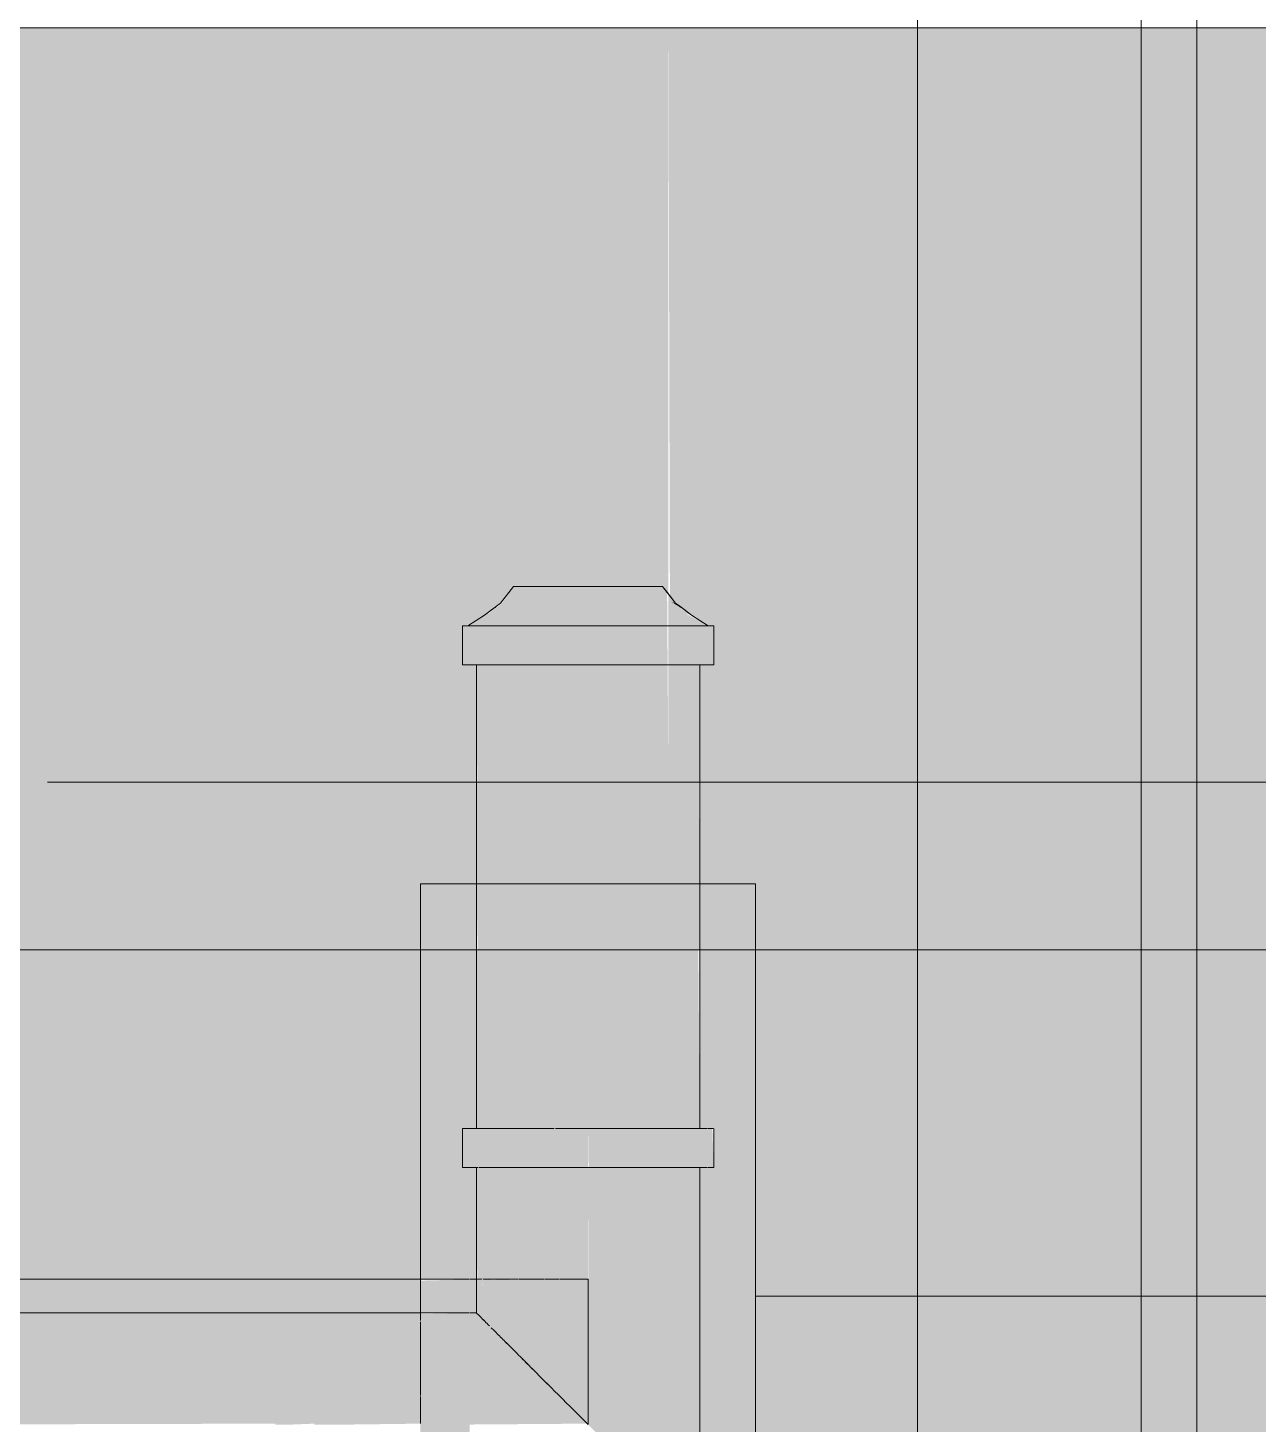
# Model space of a CAD drawing. Header units: millimetres. Extents: x 0 to 102275, y -2706 to 7916.
# Drawn here: x 74091.8 to 74312, y 450.1 to 700 of the extents above; entities that cross this region are included whole.
import ezdxf

# ---------------------------------------------------------------- set-up
doc = ezdxf.new("R2010")
doc.units = ezdxf.units.MM
for name, color, linetype, lineweight in [('A-DOOR', 7, 'Continuous', 9), ('A-DOOR-FRAM-1', 7, 'Continuous', 9), ('A-WALL-PATT', 7, 'Continuous', 9), ('I-WALL', 7, 'Continuous', 9), ('P-SANR-FIXT', 7, 'Continuous', 9), ('P-SANR-FIXT-3', 7, 'Continuous', 18), ('P-SANR-FIXT-IDEN', 7, 'Continuous', 9)]:
    doc.layers.add(name, color=color, linetype=linetype, lineweight=lineweight)
doc.layers.add('I-FURN-10', color=7, linetype='Continuous', lineweight=9, true_color=0xfbfbfb, transparency=0.7)
for name, color, linetype, lineweight, true_color in [('I-FURN-12', 7, 'Continuous', 9, 0x949494), ('I-FURN-14', 7, 'Continuous', 9, 0xa6a6a6), ('I-FURN-15', 7, 'Continuous', 9, 0xb8b8b8), ('I-FURN-5', 7, 'Continuous', 9, 0xacacac), ('I-FURN-8', 7, 'Continuous', 9, 0xc0c0c0), ('I-FURN-9', 7, 'Continuous', 9, 0xcccccc)]:
    doc.layers.add(name, color=color, linetype=linetype, lineweight=lineweight, true_color=true_color)
doc.layers.add('P-SANR-FIXT-2', color=7, linetype='Continuous', lineweight=9, transparency=0.7)

# ---------------------------------------------------------------- blocks, each defined once
blk = doc.blocks.new('110_Дверь_СКБ_1Ст_Внутренняя1 - Д-7_л__950x2100h_Туалет-21784696-Развертка 1_15-1')
at = {"layer": 'A-DOOR-FRAM-1'}
for p, q in [((70750, 700), (70750, 2060)), ((70760, 2060), (70760, 700)), ((70750, 565), (70750, 700)), ((70760, 700), (70760, 565)), ((70750, 535), (70750, 565)), ((70760, 565), (70760, 535)), ((70750, 250), (70750, 535)), ((70760, 535), (70760, 250))]:
    blk.add_line(p, q, dxfattribs=at)
blk = doc.blocks.new('сифон - Для раковины-30615598-Развертка 1_15-1')
at = {"layer": 'P-SANR-FIXT-2'}
h = blk.add_hatch(color=256, dxfattribs=at)
h.paths.add_polyline_path([(70631.51, 503), (70651, 503), (70651, 535), (70631, 535), (70631.14, 503)])
h.paths.add_polyline_path([(70631, 546.78), (70651, 546.78), (70651, 565), (70631, 565), (70631, 556.41)])
h = blk.add_hatch(color=256, dxfattribs=at)
h.paths.add_polyline_path([(70651, 503), (70671, 503), (70670.74, 535), (70651, 535), (70651, 510.87)])
h.paths.add_polyline_path([(70651, 546.78), (70671, 546.78), (70670.83, 565), (70651, 565), (70651, 556.41)])
h = blk.add_hatch(color=256, dxfattribs=at)
h.paths.add_polyline_path([(70621.4, 424.22), (70621.62, 424.89), (70622.02, 424.89), (70622.02, 425.53), (70623.21, 425.5), (70623.24, 427.48), (70625.02, 427.48), (70625.02, 430), (70621, 430), (70621, 424.23)])
h.paths.add_polyline_path([(70621, 470), (70625.02, 470), (70625.02, 471.6), (70623.9, 471.56), (70623.92, 473.12), (70622.02, 473.16), (70622.02, 475.11), (70621.36, 475.34), (70621.36, 475.77), (70621, 475.77), (70621, 471.45)])
h.paths.add_polyline_path([(70625.3, 535), (70631, 535), (70631, 546.78), (70621, 546.78), (70621.06, 535), (70625.02, 535)])
h.paths.add_polyline_path([(70672.31, 535), (70681, 535), (70681, 546.78), (70671, 546.78), (70671, 535), (70672.21, 535)])
for points in [[(70650.54, 535), (70651, 535), (70651, 546.78), (70631, 546.78), (70631.26, 535), (70647.82, 535)], [(70651.09, 535), (70671, 535), (70671, 546.78), (70651, 546.78), (70651, 535)], [(70651, 496), (70651, 503), (70628.5, 503), (70628.58, 496), (70650.56, 496)], [(70672.73, 496), (70673.5, 496), (70673.25, 503), (70651, 503), (70651.09, 496), (70672.31, 496)], [(70632.18, 476), (70651, 476), (70651, 496), (70631, 496), (70631.16, 476), (70631.98, 476)], [(70671, 430), (70671, 496), (70651, 496), (70651.09, 449.91), (70670.32, 430.68)], [(70608.66, 470), (70621, 470), (70621, 476), (70534.31, 476), (70534.31, 470), (70605.39, 470)], [(70631, 470), (70631, 476), (70621.36, 475.77), (70621.36, 475.34), (70622.02, 475.11), (70622.02, 473.16), (70623.92, 473.12), (70623.9, 471.56), (70625.02, 471.6), (70625.02, 470), (70629.88, 470)], [(70651, 450), (70651, 465.34), (70647.85, 465.34), (70647.96, 468.24), (70643.24, 468.03), (70643.24, 468.66), (70640.48, 468.76), (70640.42, 468.76), (70638.81, 468.82), (70638.69, 472.08), (70636, 471.99), (70636, 472.85), (70633.68, 472.9), (70633.68, 474.73), (70632.08, 474.69), (70632, 475.26), (70631.68, 475.26), (70631.68, 475.85), (70631, 475.85), (70631, 470), (70650.84, 450.16)], [(70651, 465.34), (70651, 475.11), (70633.68, 475.25), (70633.68, 476), (70631.68, 475.85), (70631.68, 475.26), (70632.12, 475.11), (70632.08, 474.69), (70633.68, 474.73), (70633.71, 472.9), (70636, 472.85), (70636, 471.99), (70638.69, 472.08), (70638.81, 468.82), (70640.42, 468.76), (70640.48, 468.76), (70643.24, 468.38), (70643.24, 468.03), (70647.96, 468.24), (70647.85, 465.34)], [(70633.78, 475.11), (70636.86, 475.22), (70636.86, 476), (70633.68, 475.87), (70633.68, 475.11)], [(70641, 475.11), (70651, 475.11), (70651, 476), (70636.86, 475.89), (70636.86, 475.11), (70640.65, 475.11)], [(70598.05, 450), (70602, 450.16), (70602, 470), (70595, 470), (70595, 450)], [(70608.66, 450), (70621, 450.16), (70621, 470), (70602, 470), (70602, 450)], [(70629.79, 450), (70650.84, 450.16), (70631, 470), (70621.39, 469.77), (70621.62, 468.64), (70622.02, 468.38), (70622.02, 467.32), (70623.83, 467.13), (70623.79, 464.26), (70625.02, 464.14), (70625.02, 461.6), (70627.04, 461.71), (70627.13, 458.01), (70627.68, 457.98), (70627.52, 451.35), (70629.79, 451.22), (70629.79, 450.16)]]:
    blk.add_hatch(color=256, dxfattribs=at).paths.add_polyline_path(points)
h = blk.add_hatch(color=256, dxfattribs=at)
h.paths.add_polyline_path([(70681, 346), (70680.94, 535), (70671, 535), (70671, 503), (70673.5, 503), (70673.42, 496), (70671, 496), (70671, 430), (70651, 430), (70651, 424), (70621, 424), (70621, 346), (70679.98, 346)])
h.paths.add_polyline_path([(70626.7, 476), (70631, 476), (70631, 496), (70628.5, 496), (70628.75, 503), (70631, 503), (70631, 535), (70621, 535), (70621, 476), (70625.02, 476)])
h = blk.add_hatch(color=256, dxfattribs=at)
h.paths.add_polyline_path([(70566.23, 460), (70595, 460), (70595, 463), (70534.31, 463), (70534.31, 460), (70545.02, 460)])
h.paths.add_polyline_path([(70595, 464.14), (70595, 470), (70534.31, 470), (70534.31, 464.14), (70587.45, 464.14)])
h = blk.add_hatch(color=256, dxfattribs=at)
h.paths.add_polyline_path([(70622.02, 432.68), (70623.32, 432.89), (70623.35, 434.99), (70625.02, 434.99), (70625.02, 438.4), (70627.21, 438.28), (70627.44, 444.82), (70629.79, 444.82), (70629.79, 451.22), (70627.52, 451.35), (70627.68, 457.98), (70627.12, 458.28), (70627.04, 461.71), (70625.02, 461.6), (70625.02, 464.2), (70623.79, 464.26), (70623.83, 467.32), (70622.02, 467.32), (70622.02, 468.67), (70621.62, 468.64), (70621.39, 469.77), (70621, 469.77), (70621, 462.26), (70622.02, 462.38), (70622.02, 432.95)])
h.paths.add_polyline_path([(70621, 430.19), (70621.43, 430.19), (70621.59, 431.27), (70622.02, 431.28), (70622.02, 432.68), (70621, 432.68), (70621, 430.55)])
h = blk.add_hatch(color=256, dxfattribs=at)
h.paths.add_polyline_path([(70534.31, 450), (70595, 450.16), (70595, 460), (70534.31, 460), (70534.31, 450.16)])
h.paths.add_polyline_path([(70545.02, 463), (70595, 463), (70595, 464.14), (70534.31, 464.14), (70534.31, 463)])
h = blk.add_hatch(color=256, dxfattribs=at)
h.paths.add_polyline_path([(70621, 433.64), (70622.02, 433.69), (70622.02, 435.86), (70621, 435.62), (70621, 434.99)])
h.paths.add_polyline_path([(70621, 457.53), (70622.02, 457.65), (70622.02, 462.38), (70621, 462.26), (70621, 458.34)])
h = blk.add_hatch(color=256, dxfattribs=at)
h.paths.add_polyline_path([(70621.44, 432.68), (70622.02, 432.95), (70622.02, 433.69), (70621, 433.64), (70621, 432.68)])
h.paths.add_polyline_path([(70621, 437.19), (70622.02, 437.26), (70622.02, 440), (70621, 440), (70621, 438.61)])
h.paths.add_polyline_path([(70621, 446.83), (70622.02, 446.94), (70622.02, 457.65), (70621, 457.53), (70621, 448.27)])
at = {"layer": 'P-SANR-FIXT'}
for p, q in [((70621, 546.78), (70621, 535)), ((70625.02, 546.78), (70621, 546.78)), ((70621, 546.78), (70630.9, 546.78)), ((70629.79, 546.78), (70625.02, 546.78)), ((70630.9, 546.78), (70629.79, 546.78)), ((70631.2, 546.78), (70630.9, 546.78)), ((70630.9, 546.78), (70643.24, 546.78)), ((70632.47, 546.78), (70631.24, 546.78)), ((70635.11, 546.78), (70632.58, 546.78)), ((70643.24, 546.78), (70635.3, 546.78)), ((70643.24, 546.78), (70651, 546.78)), ((70653.47, 546.78), (70643.54, 546.78)), ((70651, 546.78), (70658.72, 546.78)), ((70658.46, 546.78), (70653.76, 546.78)), ((70663.05, 546.78), (70658.76, 546.78)), ((70658.76, 546.78), (70671.1, 546.78)), ((70666.7, 546.78), (70663.28, 546.78)), ((70669.42, 546.78), (70666.89, 546.78)), ((70670.76, 546.78), (70669.53, 546.78)), ((70671.1, 546.78), (70670.8, 546.78)), ((70672.21, 546.78), (70671.1, 546.78)), ((70671.1, 546.78), (70681, 546.78)), ((70676.98, 546.78), (70672.21, 546.78)), ((70681, 546.78), (70676.98, 546.78)), ((70681, 535), (70681, 546.78)), ((70621, 535), (70621, 476)), ((70681, 346), (70681, 535)), ((70621, 476), (70534.31, 476)), ((70629.79, 476), (70621, 476)), ((70621, 475.77), (70621, 470)), ((70631, 476), (70629.88, 476)), ((70631.98, 476), (70631.16, 476)), ((70635.63, 476), (70632.18, 476)), ((70636.86, 476), (70635.63, 476)), ((70638.4, 476), (70636.86, 476)), ((70640.48, 476), (70638.55, 476)), ((70643.14, 476), (70640.68, 476)), ((70645.82, 476), (70643.24, 476)), ((70648.26, 476), (70645.97, 476)), ((70651, 476), (70648.46, 476)), ((70651, 475.11), (70651, 476)), ((70651, 476), (70651, 475.11)), ((70651, 450), (70651, 475.11)), ((70651, 475.11), (70651, 466.41)), ((70621, 469.77), (70621, 468.6)), ((70621, 468.38), (70621, 457.53)), ((70651, 466.41), (70651, 450)), ((70621, 457.53), (70621, 455.18)), ((70621, 455), (70621, 450.16))]:
    blk.add_line(p, q, dxfattribs=at)
at = {"layer": 'P-SANR-FIXT-3'}
for p, q in [((70635.32, 597.05), (70637.65, 600)), ((70637.65, 600), (70635.32, 597.05)), ((70637.65, 600), (70637.91, 600)), ((70661.88, 600), (70637.65, 600)), ((70637.97, 600), (70661.88, 600)), ((70662.1, 600), (70664.03, 600)), ((70664.03, 600), (70662.1, 600)), ((70664.09, 600), (70664.35, 600)), ((70664.35, 600), (70664.09, 600)), ((70664.35, 600), (70665.39, 598.67)), ((70665.39, 598.67), (70664.35, 600)), ((70630.99, 593.94), (70632.46, 594.87)), ((70632.46, 594.87), (70630.99, 593.94)), ((70632.46, 594.87), (70633.17, 595.42)), ((70633.17, 595.42), (70632.46, 594.87)), ((70633.17, 595.42), (70633.79, 595.89)), ((70633.79, 595.89), (70633.17, 595.42)), ((70633.88, 595.97), (70635.32, 597.05)), ((70635.32, 597.05), (70633.88, 595.97)), ((70668.83, 595.42), (70669.54, 594.87)), ((70669.54, 594.87), (70668.83, 595.42)), ((70669.54, 594.87), (70671.01, 593.94)), ((70671.01, 593.94), (70669.54, 594.87)), ((70628.5, 593), (70628.5, 586)), ((70628.5, 593), (70629.41, 593)), ((70629.41, 593), (70628.5, 593)), ((70629.5, 593), (70630.99, 593.94)), ((70630.99, 593.94), (70629.5, 593)), ((70629.6, 593), (70637.77, 593)), ((70632.8, 593), (70629.6, 593)), ((70629.64, 593), (70651, 593)), ((70630.55, 593), (70629.64, 593)), ((70651, 593), (70630.55, 593)), ((70651, 593), (70632.8, 593)), ((70637.77, 593), (70644.05, 593)), ((70644.05, 593), (70651, 593)), ((70651, 593), (70651.09, 593)), ((70651.09, 593), (70651, 593)), ((70651, 593), (70651.09, 593)), ((70651.09, 593), (70651, 593)), ((70651.09, 593), (70672.4, 593)), ((70672.4, 593), (70651.09, 593)), ((70651.09, 593), (70672.46, 593)), ((70672.46, 593), (70651.09, 593)), ((70671.01, 593.94), (70672.5, 593)), ((70672.5, 593), (70671.01, 593.94)), ((70672.46, 593), (70672.5, 593)), ((70672.5, 593), (70672.46, 593)), ((70672.59, 593), (70673.5, 593)), ((70673.5, 593), (70672.59, 593)), ((70673.5, 586), (70673.5, 593)), ((70630.76, 586), (70628.5, 586)), ((70628.5, 586), (70630.76, 586)), ((70636.74, 586), (70630.76, 586)), ((70630.76, 586), (70636.74, 586)), ((70631, 586), (70631, 565)), ((70636.86, 586), (70631, 586)), ((70631, 586), (70631.68, 586)), ((70631.68, 586), (70636.86, 586)), ((70665.26, 586), (70636.8, 586)), ((70636.8, 586), (70665.26, 586)), ((70651, 586), (70636.9, 586)), ((70636.9, 586), (70641, 586)), ((70641, 586), (70645.82, 586)), ((70645.82, 586), (70651, 586)), ((70651, 586), (70665.14, 586)), ((70665.14, 586), (70651, 586)), ((70665.43, 586), (70671, 586)), ((70671, 586), (70665.43, 586)), ((70669.2, 586), (70665.53, 586)), ((70665.53, 586), (70671.24, 586)), ((70671.24, 586), (70669.2, 586)), ((70671, 565), (70671, 586)), ((70673.5, 586), (70671.24, 586)), ((70671.24, 586), (70673.5, 586)), ((70631, 565), (70631, 546.78)), ((70671, 546.78), (70671, 565)), ((70631, 546.78), (70631, 535)), ((70671, 535), (70671, 546.78)), ((70631, 535), (70631, 503)), ((70671, 503), (70671, 535)), ((70628.5, 503), (70628.5, 496)), ((70629.27, 503), (70628.58, 503)), ((70628.58, 503), (70629.66, 503)), ((70629.66, 503), (70629.27, 503)), ((70630.88, 503), (70629.74, 503)), ((70629.74, 503), (70630.88, 503)), ((70631.03, 503), (70631.39, 503)), ((70631.39, 503), (70631.03, 503)), ((70631.51, 503), (70631.04, 503)), ((70631.04, 503), (70631.51, 503)), ((70644.92, 503), (70631.65, 503)), ((70631.65, 503), (70635.09, 503)), ((70631.68, 503), (70644.89, 503)), ((70644.89, 503), (70631.68, 503)), ((70635.09, 503), (70644.92, 503)), ((70645.15, 503), (70651, 503)), ((70651, 503), (70645.15, 503)), ((70651, 503), (70645.18, 503)), ((70645.18, 503), (70651, 503)), ((70656.82, 503), (70651, 503)), ((70651, 503), (70656.82, 503)), ((70651, 503), (70656.85, 503)), ((70656.85, 503), (70651, 503)), ((70666.91, 503), (70657.08, 503)), ((70657.08, 503), (70670.35, 503)), ((70657.11, 503), (70670.32, 503)), ((70670.32, 503), (70657.11, 503)), ((70670.35, 503), (70666.91, 503)), ((70670.96, 503), (70670.49, 503)), ((70670.49, 503), (70670.96, 503)), ((70670.61, 503), (70670.97, 503)), ((70670.97, 503), (70670.61, 503)), ((70672.34, 503), (70671.12, 503)), ((70671.12, 503), (70672.34, 503)), ((70673.42, 503), (70672.42, 503)), ((70672.42, 503), (70673.42, 503)), ((70673.5, 496), (70673.5, 503)), ((70628.51, 496), (70629.66, 496)), ((70629.66, 496), (70628.51, 496)), ((70629.74, 496), (70630.88, 496)), ((70630.88, 496), (70629.74, 496)), ((70630.88, 496), (70631.31, 496)), ((70631.31, 496), (70630.88, 496)), ((70631, 496), (70631, 476)), ((70631.19, 496), (70631, 496)), ((70631, 496), (70631.19, 496)), ((70631.65, 496), (70645.18, 496)), ((70635.09, 496), (70631.65, 496)), ((70645.15, 496), (70631.68, 496)), ((70631.68, 496), (70645.15, 496)), ((70639.75, 496), (70635.09, 496)), ((70645.18, 496), (70639.75, 496)), ((70651, 496), (70645.17, 496)), ((70645.17, 496), (70645.82, 496)), ((70645.2, 496), (70651, 496)), ((70651, 496), (70645.2, 496)), ((70645.82, 496), (70651, 496)), ((70651, 496), (70656.8, 496)), ((70656.8, 496), (70651, 496)), ((70656.83, 496), (70651, 496)), ((70651, 496), (70656.83, 496)), ((70656.82, 496), (70670.35, 496)), ((70666.91, 496), (70656.82, 496)), ((70661, 496), (70656.85, 496)), ((70656.85, 496), (70661, 496)), ((70670.32, 496), (70661, 496)), ((70661, 496), (70670.32, 496)), ((70670.35, 496), (70666.91, 496)), ((70670.69, 496), (70671.12, 496)), ((70671.12, 496), (70670.69, 496)), ((70671, 496), (70670.81, 496)), ((70670.81, 496), (70671, 496)), ((70671, 430), (70671, 496)), ((70671.12, 496), (70672.34, 496)), ((70672.34, 496), (70671.12, 496)), ((70672.42, 496), (70673.49, 496)), ((70673.49, 496), (70672.42, 496)), ((70631, 475.85), (70631, 475.41)), ((70631, 475.11), (70631, 470)), ((70595, 470), (70534.31, 470)), ((70602, 470), (70595, 470)), ((70621, 470), (70602, 470)), ((70621.39, 470), (70621, 470)), ((70629.79, 470), (70621.63, 470)), ((70631, 470), (70629.88, 470))]:
    blk.add_line(p, q, dxfattribs=at)
at = {"layer": 'P-SANR-FIXT-3', "flags": 128}
for points in [[(70665.51, 598.52), (70666.68, 597.05), (70667.45, 596.47)], [(70667.45, 596.47), (70666.68, 597.05), (70665.51, 598.52)], [(70667.45, 596.47), (70668.12, 595.97), (70668.83, 595.42)], [(70668.83, 595.42), (70668.12, 595.97), (70667.45, 596.47)]]:
    blk.add_lwpolyline(points, dxfattribs=at)
at = {"layer": 'P-SANR-FIXT-3'}
for points in [[(70631.68, 469.32), (70631.23, 469.77), (70631, 470), (70631, 470)], [(70631, 470), (70631, 470), (70631.23, 469.77), (70631.68, 469.32)], [(70645.82, 455.18), (70644.98, 456.02), (70643.32, 457.67), (70641.76, 459.25), (70641, 460)], [(70651, 450), (70649.25, 451.78), (70647.51, 453.5), (70645.82, 455.18)]]:
    blk.add_open_spline(points, degree=3, dxfattribs=at)
for points, knots in [([(70633.36, 467.64), (70633.05, 467.95), (70632.59, 468.41), (70632.21, 468.78), (70632.08, 468.92)], [0.34389734, 0.34389734, 0.34389734, 0.34389734, 0.375, 0.39504231, 0.39504231, 0.39504231, 0.39504231]), ([(70632.08, 468.92), (70632.21, 468.78), (70632.59, 468.41), (70633.05, 467.95), (70633.36, 467.64)], [0.60495769, 0.60495769, 0.60495769, 0.60495769, 0.625, 0.65610266, 0.65610266, 0.65610266, 0.65610266]), ([(70636.86, 464.14), (70636.55, 464.45), (70635.95, 465.04), (70634.84, 466.16), (70634.12, 466.88), (70633.68, 467.32)], [0.25, 0.25, 0.25, 0.25, 0.27083333, 0.29166667, 0.33333333, 0.33333333, 0.33333333, 0.33333333]), ([(70633.68, 467.32), (70634.12, 466.88), (70634.84, 466.16), (70635.95, 465.04), (70637.15, 463.86), (70638.79, 462.21), (70640.61, 460.39), (70642.15, 458.86), (70643.74, 457.26), (70646.64, 454.36), (70649.25, 451.78), (70651, 450)], [0.6666667, 0.6666667, 0.6666667, 0.6666667, 0.7083333, 0.7291667, 0.75, 0.7916667, 0.8333333, 0.8541667, 0.875, 0.9166667, 1, 1, 1, 1]), ([(70641, 460), (70640.62, 460.38), (70639.88, 461.11), (70638.46, 462.54), (70637.47, 463.53), (70636.86, 464.14)], [0.16666667, 0.16666667, 0.16666667, 0.16666667, 0.1875, 0.20833333, 0.25, 0.25, 0.25, 0.25])]:
    blk.add_open_spline(points, degree=3, knots=knots, dxfattribs=at)
blk = doc.blocks.new('сифон - Для раковины-30610345-Развертка 1_15-1')
at = {"layer": 'P-SANR-FIXT'}
for p, q in [((70621, 546.78), (70621, 535)), ((70630.9, 546.78), (70621, 546.78)), ((70621, 546.78), (70681, 546.78)), ((70658.72, 546.78), (70630.9, 546.78)), ((70666, 546.78), (70658.76, 546.78)), ((70671.1, 546.78), (70666, 546.78)), ((70672.21, 546.78), (70671.1, 546.78)), ((70676.98, 546.78), (70672.21, 546.78)), ((70679.98, 546.78), (70676.98, 546.78)), ((70681, 546.78), (70679.98, 546.78)), ((70681, 535), (70681, 546.78)), ((70621, 535), (70621, 475.11)), ((70681, 346), (70681, 535)), ((70621.67, 476), (70534.31, 476)), ((70621, 475.11), (70621, 469.21)), ((70629.79, 476), (70621.67, 476)), ((70631.68, 476), (70629.88, 476)), ((70631.98, 476), (70631.68, 476)), ((70638.4, 476), (70632.18, 476)), ((70643.14, 476), (70638.55, 476)), ((70645.82, 476), (70643.24, 476)), ((70651, 476), (70645.97, 476)), ((70651, 475.11), (70651, 476)), ((70651, 476), (70651, 466.41)), ((70651, 468.38), (70651, 475.11)), ((70621, 469.21), (70621, 468.6)), ((70621, 468.38), (70621, 455.18)), ((70651, 450), (70651, 468.38)), ((70651, 466.41), (70651, 463)), ((70651, 463), (70651, 450)), ((70621, 455), (70621, 450.16))]:
    blk.add_line(p, q, dxfattribs=at)
at = {"layer": 'P-SANR-FIXT-3'}
for p, q in [((70637.65, 600), (70635.32, 597.05)), ((70664.35, 600), (70637.65, 600)), ((70637.65, 600), (70641.56, 600)), ((70641.56, 600), (70661.91, 600)), ((70662.1, 600), (70664.35, 600)), ((70632.46, 594.87), (70629.5, 593)), ((70669.54, 594.87), (70672.5, 593)), ((70628.5, 593), (70628.5, 586)), ((70673.5, 593), (70628.5, 593)), ((70628.5, 593), (70629.41, 593)), ((70629.6, 593), (70632.8, 593)), ((70671.45, 593), (70629.64, 593)), ((70629.64, 593), (70651, 593)), ((70632.8, 593), (70644.05, 593)), ((70644.05, 593), (70651, 593)), ((70651, 593), (70651.09, 593)), ((70651, 593), (70651.09, 593)), ((70651.09, 593), (70672.4, 593)), ((70651.09, 593), (70672.46, 593)), ((70672.46, 593), (70671.45, 593)), ((70672.5, 593), (70672.46, 593)), ((70672.46, 593), (70672.5, 593)), ((70672.59, 593), (70673.5, 593)), ((70673.5, 586), (70673.5, 593)), ((70628.5, 586), (70673.5, 586)), ((70630.76, 586), (70628.5, 586)), ((70671.24, 586), (70630.76, 586)), ((70631, 586), (70631, 546.78)), ((70641, 586), (70631, 586)), ((70631, 586), (70645.82, 586)), ((70645.82, 586), (70641, 586)), ((70651, 586), (70645.82, 586)), ((70645.82, 586), (70651, 586)), ((70651, 586), (70656.18, 586)), ((70670.32, 586), (70651, 586)), ((70656.18, 586), (70661, 586)), ((70661, 586), (70665.14, 586)), ((70665.14, 586), (70671, 586)), ((70671, 586), (70670.32, 586)), ((70671, 546.78), (70671, 586)), ((70673.5, 586), (70671.24, 586)), ((70631, 546.78), (70631, 535)), ((70671, 535), (70671, 546.78)), ((70631, 535), (70631, 503)), ((70671, 503), (70671, 535)), ((70628.5, 503), (70628.5, 496)), ((70629.66, 503), (70628.5, 503)), ((70628.5, 503), (70629.66, 503)), ((70630.88, 503), (70629.74, 503)), ((70629.74, 503), (70635.09, 503)), ((70631.03, 503), (70631.39, 503)), ((70631.39, 503), (70631.03, 503)), ((70631.51, 503), (70631.04, 503)), ((70644.92, 503), (70631.65, 503)), ((70631.68, 503), (70633.68, 503)), ((70644.89, 503), (70631.68, 503)), ((70633.68, 503), (70636.86, 503)), ((70635.09, 503), (70644.92, 503)), ((70636.86, 503), (70641, 503)), ((70641, 503), (70644.89, 503)), ((70645.15, 503), (70651, 503)), ((70651, 503), (70645.15, 503)), ((70651, 503), (70645.18, 503)), ((70645.18, 503), (70651, 503)), ((70670.35, 503), (70651, 503)), ((70651, 503), (70672.34, 503)), ((70651, 503), (70670.32, 503)), ((70670.32, 503), (70651, 503)), ((70671.12, 503), (70670.49, 503)), ((70670.61, 503), (70671, 503)), ((70671, 503), (70670.61, 503)), ((70672.34, 503), (70671.12, 503)), ((70673.42, 503), (70672.42, 503)), ((70672.42, 503), (70673.42, 503)), ((70673.5, 496), (70673.5, 503)), ((70628.5, 496), (70629.66, 496)), ((70629.66, 496), (70628.5, 496)), ((70629.74, 496), (70630.88, 496)), ((70631.31, 496), (70629.74, 496)), ((70630.88, 496), (70631.31, 496)), ((70631, 496), (70631, 475.41)), ((70631.19, 496), (70631, 496)), ((70631, 496), (70631.19, 496)), ((70635.09, 496), (70631.51, 496)), ((70631.65, 496), (70639.75, 496)), ((70645.15, 496), (70631.68, 496)), ((70631.68, 496), (70645.15, 496)), ((70645.18, 496), (70635.09, 496)), ((70639.75, 496), (70645.18, 496)), ((70651, 496), (70645.17, 496)), ((70645.17, 496), (70651, 496)), ((70645.2, 496), (70651, 496)), ((70651, 496), (70645.2, 496)), ((70651, 496), (70670.35, 496)), ((70656.82, 496), (70651, 496)), ((70670.32, 496), (70651, 496)), ((70651, 496), (70670.32, 496)), ((70672.34, 496), (70656.82, 496)), ((70670.49, 496), (70671.12, 496)), ((70671, 496), (70670.61, 496)), ((70670.61, 496), (70671, 496)), ((70671, 430), (70671, 496)), ((70671.12, 496), (70672.34, 496)), ((70672.42, 496), (70673.49, 496)), ((70673.49, 496), (70672.42, 496)), ((70631, 475.41), (70631, 470)), ((70595, 470), (70534.31, 470)), ((70602, 470), (70595, 470)), ((70621.59, 470), (70602, 470)), ((70629.79, 470), (70621.59, 470)), ((70631, 470), (70629.88, 470))]:
    blk.add_line(p, q, dxfattribs=at)
at = {"layer": 'P-SANR-FIXT-3', "flags": 128}
for points in [[(70629.5, 593), (70632.46, 594.87), (70633.88, 595.97), (70635.32, 597.05), (70637.65, 600)], [(70672.5, 593), (70669.54, 594.87), (70668.12, 595.97), (70666.68, 597.05), (70664.35, 600)], [(70664.35, 600), (70666.68, 597.05), (70668.12, 595.97), (70669.54, 594.87)], [(70635.32, 597.05), (70633.88, 595.97), (70632.46, 594.87)]]:
    blk.add_lwpolyline(points, dxfattribs=at)
at = {"layer": 'P-SANR-FIXT-3'}
for points, knots in [([(70633.36, 467.64), (70633.05, 467.95), (70632.4, 468.6), (70631.34, 469.66), (70631, 470), (70631, 470)], [0.3438973, 0.3438973, 0.3438973, 0.3438973, 0.375, 0.4166667, 0.5, 0.5, 0.5, 0.5]), ([(70631, 470), (70631, 470), (70631.34, 469.66), (70632.4, 468.6), (70633.05, 467.95), (70633.36, 467.64)], [0.5, 0.5, 0.5, 0.5, 0.5833333, 0.625, 0.6561027, 0.6561027, 0.6561027, 0.6561027]), ([(70651, 450), (70649.25, 451.78), (70646.64, 454.36), (70643.32, 457.67), (70641.36, 459.64), (70639.88, 461.11), (70638.46, 462.54), (70637.15, 463.86), (70635.95, 465.04), (70634.84, 466.16), (70634.12, 466.88), (70633.68, 467.32)], [0, 0, 0, 0, 0.0833333, 0.125, 0.1666667, 0.1875, 0.2083333, 0.25, 0.2708333, 0.2916667, 0.3333333, 0.3333333, 0.3333333, 0.3333333]), ([(70633.68, 467.32), (70634.12, 466.88), (70634.84, 466.16), (70635.95, 465.04), (70637.15, 463.86), (70638.79, 462.21), (70640.61, 460.39), (70642.15, 458.86), (70643.74, 457.26), (70646.64, 454.36), (70649.25, 451.78), (70651, 450)], [0.6666667, 0.6666667, 0.6666667, 0.6666667, 0.7083333, 0.7291667, 0.75, 0.7916667, 0.8333333, 0.8541667, 0.875, 0.9166667, 1, 1, 1, 1])]:
    blk.add_open_spline(points, degree=3, knots=knots, dxfattribs=at)
blk = doc.blocks.new('Мебель_универсальная - 1_250-31405634-Развертка 1_15-1')
at = {"layer": 'I-FURN-10'}
blk.add_hatch(color=256, dxfattribs=at).paths.add_polyline_path([(70750, 250), (70911, 250), (70911, 700), (70871.39, 700), (70871.39, 535), (70710, 535), (70710, 250)])
h = blk.add_hatch(color=256, dxfattribs=at)
h.paths.add_polyline_path([(70451, 250), (70517.89, 250), (70519, 270), (70699, 270), (70700.11, 250), (70710, 250), (70710, 535), (70681, 535), (70681, 346), (70621, 346), (70621, 424), (70534.31, 424), (70534.31, 430), (70459.94, 430), (70459.94, 410), (70451, 410), (70451, 394.13), (70487.08, 259.79), (70451, 259.75)])
h.paths.add_polyline_path([(70459.94, 470), (70534.31, 470), (70534.31, 476), (70621, 476), (70621, 535), (70451, 535), (70451, 490), (70459.94, 490), (70459.94, 478.28)])
at = {"layer": 'I-FURN-12'}
for p, q in [((70587.45, 700), (70554.23, 700)), ((70821.39, 700), (70587.48, 700))]:
    blk.add_line(p, q, dxfattribs=at)
at = {"layer": 'I-FURN-14'}
for p, q in [((70554.23, 700), (70587.45, 700)), ((70587.48, 700), (70821.39, 700))]:
    blk.add_line(p, q, dxfattribs=at)
at = {"layer": 'I-FURN-15'}
blk.add_line((70537.69, 700), (70554.23, 700), dxfattribs=at)
at = {"layer": 'I-FURN-5'}
blk.add_line((70554.23, 700), (70537.69, 700), dxfattribs=at)
blk = doc.blocks.new('Мебель_универсальная - 1_250-V5-Развертка 1_15-1')
at = {"layer": 'I-FURN-14'}
for p, q in [((70587.45, 700), (70554.23, 700)), ((70821.39, 700), (70587.48, 700))]:
    blk.add_line(p, q, dxfattribs=at)
at = {"layer": 'I-FURN-15'}
blk.add_line((70554.23, 700), (70537.69, 700), dxfattribs=at)
at = {"layer": 'I-FURN-8'}
blk.add_line((70451, 700), (70911, 700), dxfattribs=at)
blk = doc.blocks.new('Раковина SE09 - гибкая подводка_ 640х550х165 PN6_3_ ХВ_ГВ накидная гайка BP DN15_ К-гл_кон_ П DN 50-31404862-Развертка 1_15-1')
at = {"layer": 'P-SANR-FIXT-2'}
h = blk.add_hatch(color=256, dxfattribs=at)
h.paths.add_polyline_path([(70569.91, 535), (70621, 535), (70621, 546.78), (70631, 546.78), (70631, 565), (70554.23, 565), (70554.23, 700), (70451, 700), (70451, 535), (70564.53, 535)])
h.paths.add_polyline_path([(70710, 535), (70710, 565), (70671, 565), (70671, 546.78), (70681, 546.78), (70681, 535)])
for points in [[(70554.94, 565), (70554.94, 700), (70554.23, 700), (70554.23, 565)], [(70554.94, 565), (70631, 565), (70631, 586), (70628.5, 586), (70628.5, 593), (70629.88, 593.24), (70633.31, 595.07), (70632.9, 595.21), (70634.17, 595.85), (70634.37, 596.07), (70635.03, 596.82), (70635.82, 597.68), (70637.77, 600), (70664.37, 599.97), (70665.39, 598.67), (70665.39, 700), (70554.94, 700), (70554.94, 601.94)], [(70671, 565), (70710, 565), (70710, 700), (70665.39, 700), (70665.65, 598.34), (70667.92, 595.81), (70669.2, 594.97), (70670.19, 594.39), (70672.5, 593), (70673.5, 593), (70673.5, 586), (70671, 586), (70671, 571.59)], [(70711.84, 565), (70711.84, 700), (70710, 700), (70710.01, 565)], [(70751.45, 535), (70870.67, 535), (70870.67, 700), (70821.39, 700), (70821.39, 565), (70710.01, 565), (70710.01, 535), (70750, 535)], [(70799.59, 565), (70821.39, 565), (70821.39, 700), (70711.84, 700), (70711.84, 565), (70798.93, 565)], [(70645.82, 565), (70665.39, 565), (70665.15, 598.98), (70664.23, 600), (70637.63, 599.97), (70635.65, 597.16), (70635.14, 596.67), (70634.37, 596.07), (70633.95, 595.73), (70632.8, 594.97), (70632.21, 594.61), (70629.5, 593), (70628.5, 593), (70628.5, 586), (70631, 586), (70631.17, 565), (70644.6, 565)], [(70671, 565), (70671, 586), (70673.5, 586), (70673.5, 593), (70672.31, 593.12), (70668.69, 595.07), (70669.1, 595.21), (70667.94, 595.78), (70667.63, 596.07), (70667.34, 596.45), (70666.66, 597.06), (70665.39, 598.44), (70665.39, 565), (70670.83, 565)], [(70667.63, 596.07), (70666.97, 596.82), (70665.82, 597.35), (70666.79, 596.71), (70667.49, 596.32)], [(70634.37, 596.07), (70634.66, 596.45), (70634.48, 596.32)]]:
    blk.add_hatch(color=256, dxfattribs=at).paths.add_polyline_path(points)
at = {"layer": 'P-SANR-FIXT'}
for p, q in [((70537.69, 700), (70554.23, 700)), ((70554.23, 700), (70537.69, 700)), ((70554.23, 700), (70587.45, 700)), ((70587.45, 700), (70554.23, 700)), ((70554.23, 700), (70554.23, 700)), ((70554.81, 700), (70554.23, 700)), ((70554.23, 700), (70554.94, 700)), ((70554.94, 700), (70555.94, 700)), ((70586.13, 700), (70555.11, 700)), ((70555.94, 700), (70563.49, 700)), ((70563.49, 700), (70569.91, 700)), ((70569.91, 700), (70577.95, 700)), ((70577.95, 700), (70636.91, 700)), ((70587.38, 700), (70586.13, 700)), ((70596.91, 700), (70587.41, 700)), ((70587.48, 700), (70710.01, 700)), ((70711.84, 700), (70587.48, 700)), ((70608.84, 700), (70596.91, 700)), ((70663.78, 700), (70608.84, 700)), ((70636.91, 700), (70665.39, 700)), ((70710.01, 700), (70663.78, 700)), ((70665.39, 700), (70711.84, 700)), ((70710.01, 700), (70771.29, 700)), ((70724.58, 700), (70710.22, 700)), ((70711.84, 700), (70806.87, 700)), ((70753.43, 700), (70712.04, 700)), ((70738.7, 700), (70724.58, 700)), ((70812.12, 700), (70738.7, 700)), ((70821.55, 700), (70753.43, 700)), ((70554.94, 565), (70554.23, 565)), ((70554.23, 565), (70554.23, 565)), ((70554.23, 565), (70554.81, 565)), ((70563.49, 565), (70554.94, 565)), ((70555.11, 565), (70568.74, 565)), ((70598.34, 565), (70563.49, 565)), ((70568.74, 565), (70587.38, 565)), ((70587.41, 565), (70630.94, 565)), ((70623.26, 565), (70598.34, 565)), ((70630.93, 565), (70623.26, 565)), ((70630.94, 565), (70631.45, 565)), ((70631.44, 565), (70631.1, 565)), ((70636.86, 565), (70631.61, 565)), ((70631.62, 565), (70635.32, 565)), ((70635.32, 565), (70636.84, 565)), ((70636.89, 565), (70649.42, 565)), ((70651, 565), (70636.91, 565)), ((70649.69, 565), (70650.99, 565)), ((70665.14, 565), (70651.03, 565)), ((70651.08, 565), (70663.78, 565)), ((70663.78, 565), (70665.14, 565)), ((70670.32, 565), (70665.39, 565)), ((70665.39, 565), (70670.83, 565)), ((70670.83, 565), (70670.49, 565)), ((70711.84, 565), (70671, 565)), ((70671, 565), (70710.01, 565)), ((70710.22, 565), (70765.28, 565)), ((70789.49, 565), (70711.84, 565)), ((70765.28, 565), (70820.63, 565)), ((70621, 535), (70451, 535)), ((70452.04, 535), (70621, 535)), ((70621.06, 535), (70621.96, 535)), ((70624.84, 535), (70621.06, 535)), ((70622.02, 535), (70624.84, 535)), ((70625.3, 535), (70629.51, 535)), ((70629.79, 535), (70625.3, 535)), ((70630.15, 535), (70631, 535)), ((70631, 535), (70630.15, 535)), ((70651, 535), (70631.26, 535)), ((70631.68, 535), (70635.63, 535)), ((70635.64, 535), (70642.81, 535)), ((70642.86, 535), (70643.69, 535)), ((70643.96, 535), (70651, 535)), ((70651.09, 535), (70658.04, 535)), ((70666.36, 535), (70651.09, 535)), ((70658.31, 535), (70659.14, 535)), ((70659.19, 535), (70666.36, 535)), ((70666.37, 535), (70670.32, 535)), ((70670.32, 535), (70666.37, 535)), ((70671, 535), (70670.58, 535)), ((70671, 535), (70672.21, 535)), ((70672.21, 535), (70671, 535)), ((70672.49, 535), (70676.7, 535)), ((70676.98, 535), (70672.49, 535)), ((70677.16, 535), (70679.8, 535)), ((70679.98, 535), (70677.16, 535)), ((70680.04, 535), (70680.94, 535)), ((70681, 535), (70680.04, 535)), ((70681, 535), (70712.04, 535)), ((70710.01, 535), (70681, 535)), ((70751.45, 535), (70710.01, 535)), ((70712.04, 535), (70871.39, 535)), ((70823.34, 535), (70751.45, 535))]:
    blk.add_line(p, q, dxfattribs=at)
blk = doc.blocks.new('Раковина SE09 - гибкая подводка_ 640х550х165 PN6_3_ ХВ_ГВ накидная гайка BP DN15_ К-гл_кон_ П DN 50-V6-Развертка 1_15-1')
at = {"layer": 'P-SANR-FIXT'}
for p, q in [((70451, 700), (70710.01, 700)), ((70554.23, 700), (70537.69, 700)), ((70587.45, 700), (70554.23, 700)), ((70562.43, 700), (70554.23, 700)), ((70554.23, 700), (70554.94, 700)), ((70554.94, 700), (70665.39, 700)), ((70596.91, 700), (70562.43, 700)), ((70711.84, 700), (70587.48, 700)), ((70635.32, 700), (70596.91, 700)), ((70663.78, 700), (70635.32, 700)), ((70710.01, 700), (70663.78, 700)), ((70665.39, 700), (70711.84, 700)), ((70710.01, 700), (70870.67, 700)), ((70724.58, 700), (70710.22, 700)), ((70711.84, 700), (70753.9, 700)), ((70821.55, 700), (70712.04, 700)), ((70738.7, 700), (70724.58, 700)), ((70752.35, 700), (70738.7, 700)), ((70765.28, 700), (70752.35, 700)), ((70753.9, 700), (70766.78, 700)), ((70777.28, 700), (70765.28, 700)), ((70766.78, 700), (70778.71, 700)), ((70554.94, 565), (70554.23, 565)), ((70554.23, 565), (70555.11, 565)), ((70554.23, 565), (70554.23, 565)), ((70558.81, 565), (70554.94, 565)), ((70555.11, 565), (70576.68, 565)), ((70563.49, 565), (70558.81, 565)), ((70569.91, 565), (70563.49, 565)), ((70630.93, 565), (70569.91, 565)), ((70576.68, 565), (70649.42, 565)), ((70631.44, 565), (70630.93, 565)), ((70636.86, 565), (70631.61, 565)), ((70651, 565), (70636.91, 565)), ((70649.42, 565), (70663.78, 565)), ((70665.14, 565), (70651.03, 565)), ((70663.78, 565), (70710.01, 565)), ((70670.83, 565), (70665.39, 565)), ((70711.84, 565), (70671, 565)), ((70710.22, 565), (70738.7, 565)), ((70766.78, 565), (70711.84, 565)), ((70738.7, 565), (70752.35, 565)), ((70752.35, 565), (70820.67, 565)), ((70798.93, 565), (70766.78, 565)), ((70710.01, 535), (70451, 535)), ((70452.04, 535), (70621, 535)), ((70621.06, 535), (70624.84, 535)), ((70625.3, 535), (70629.79, 535)), ((70630.15, 535), (70631, 535)), ((70631.26, 535), (70651, 535)), ((70651.09, 535), (70666.36, 535)), ((70666.37, 535), (70670.32, 535)), ((70670.58, 535), (70671, 535)), ((70671, 535), (70672.21, 535)), ((70672.49, 535), (70676.98, 535)), ((70677.16, 535), (70679.98, 535)), ((70680.04, 535), (70681, 535)), ((70681, 535), (70712.04, 535)), ((70870.67, 535), (70710.01, 535)), ((70712.04, 535), (70732.92, 535)), ((70732.92, 535), (70753.43, 535)), ((70753.43, 535), (70773.22, 535))]:
    blk.add_line(p, q, dxfattribs=at)

msp = doc.modelspace()

# ---------------------------------------------------------------- hatches: boundary and pattern name
at = {"layer": 'A-WALL-PATT'}
h = msp.add_hatch(dxfattribs=at)
h.set_pattern_fill('FP_13', color=256, style=0, pattern_type=2)
h.set_pattern_definition([(90, (75451.1, 0), (-600, 4e-14), []), (180, (75451.1, 0), (-7e-14, -600), [])])
h.paths.add_polyline_path([(73992.09, 0), (74045.09, 0.08), (74058.98, 250), (73992.09, 250), (73992.09, 73.33)])
h.paths.add_polyline_path([(75370.09, 0), (75370.09, 1800), (75201.09, 1800), (75201.09, 0)])
h.paths.add_polyline_path([(74251.09, 72), (74251.09, 250), (74241.2, 250), (74249.95, 92.5)])
h.paths.add_polyline_path([(74165.43, 845.54), (74165.77, 845.02), (74166.27, 844.73), (74167.09, 843.63), (74166.89, 842.95), (74167.11, 844.11), (74166.89, 844.33), (74165.43, 845.53)])
h.paths.add_polyline_path([(74165.81, 841.55), (74166, 842.13), (74165.79, 841.79), (74165.8, 841.7)])
h.paths.add_polyline_path([(74135.38, 837.82), (74135.38, 837.91), (74135.27, 837.82)])
h.paths.add_polyline_path([(74201.47, 803.66), (74202.34, 804.22), (74201.34, 804.1), (74199.51, 803.93), (74198.27, 803.66), (74197.78, 803.49), (74201.46, 803.66)])
h.paths.add_polyline_path([(74079.67, 700), (74251.09, 700), (74251.09, 1800), (73992.09, 1800), (73992.09, 1500), (74012.09, 1500), (74012.09, 900), (73992.09, 900), (73992.09, 858.2), (73995.5, 845.5), (74000.43, 843.8), (74001.07, 842.91), (74001.07, 814.33), (73999.86, 813.12), (73992.09, 813.12), (73992.09, 700), (74033.13, 700.02), (74036.63, 722.45), (74001.78, 722.45), (74001.28, 722.95), (74001.07, 844.17), (73996.19, 845.85), (73995.46, 846.88), (73995.5, 853.17), (73996.36, 854.02), (74000.65, 853.95), (74001.07, 853.12), (74001.28, 852.88), (74001.78, 853.38), (74022.41, 853.38), (74022.46, 866.56), (74022.91, 867.01), (74028.48, 867.25), (74029.15, 867.92), (74029.39, 868.83), (74029.39, 877.85), (74027.71, 877.85), (74027.21, 878.35), (74027.21, 900.64), (74027.71, 901.14), (74032.48, 901.69), (74037.28, 901.85), (74043.68, 901.51), (74046.84, 901.14), (74047.34, 900.64), (74047.34, 897.77), (74087.78, 897.77), (74087.78, 891.84), (74047.34, 891.84), (74047.34, 878.35), (74046.84, 877.85), (74045.16, 877.85), (74045.4, 867.92), (74046.07, 867.25), (74046.98, 867.01), (74051.64, 867.01), (74052.14, 866.33), (74052.14, 853.38), (74072.78, 853.38), (74073.28, 852.88), (74073.28, 836.25), (74073.98, 836.4), (74074.16, 836.5), (74081.31, 837.44), (74166.33, 845.34), (74166.92, 845), (74167.48, 844.25), (74167.56, 843.09), (74166.95, 842.05), (74165.48, 841.52), (74147.84, 839.55), (74129.67, 836.67), (74131.61, 837.06), (74131.12, 836.64), (74126.63, 835.22), (74125.31, 834.8), (74122.72, 834.01), (74122.66, 833.82), (74120.39, 833.41), (74117.85, 832.79), (74119.44, 833.11), (74121.71, 833.39), (74121.63, 833.13), (74120.58, 832.74), (74116.44, 830.91), (74115.23, 830.45), (74113.58, 829.71), (74105.82, 824.42), (74105.8, 824.35), (74105.16, 823.95), (74104.35, 823.4), (74102.43, 822.29), (74102.02, 822.1), (74101.97, 821.86), (74102.19, 821.65), (74100.03, 819.29), (74099.31, 818.75), (74098.32, 818.42), (74097.75, 818.02), (74097.68, 817.57), (74098.42, 817.96), (74098.32, 817.41), (74097.02, 816.02), (74096.62, 815.88), (74095.73, 814.74), (74095.44, 814.81), (74095.12, 814.05), (74095.12, 813.54), (74094.81, 813.44), (74094.51, 812.21), (74094.3, 811.62), (74093.53, 810.53), (74091.13, 810.63), (74091.41, 809.44), (74093.46, 809.09), (74093.46, 808.34), (74098.06, 808.32), (74123.78, 810.59), (74125.14, 810.77), (74135.29, 811.58), (74148.73, 812.73), (74158.25, 813.32), (74160.12, 813.36), (74165.99, 814.14), (74195.13, 816.84), (74197.09, 817.03), (74201.55, 817.21), (74203.89, 816.47), (74206.11, 814.4), (74207.05, 812.58), (74207.39, 810.91), (74206.91, 807.85), (74205.53, 805.6), (74203.95, 804.36), (74202, 803.55), (74200.69, 803.57), (74195.25, 803.17), (74191.74, 802.78), (74188.88, 802.07), (74186.45, 800.51), (74184, 799.57), (74180.95, 799.69), (74177.55, 800.28), (74175.53, 800.21), (74174.73, 801.32), (74173.31, 801.05), (74140.11, 798.08), (74138.42, 797.55), (74127.41, 795.61), (74114.07, 791.01), (74102.2, 783.25), (74093.82, 772.73), (74093.82, 772.73), (74088.85, 757.12), (74078.87, 700), (74079.64, 700)])
h.paths.add_polyline_path([(74126.63, 809.92), (74199.8, 816.2), (74199.42, 816.31), (74126.51, 809.92)])
h.paths.add_polyline_path([(74097.94, 807.46), (74096.71, 807.63), (74097.94, 807.46)])
h.paths.add_polyline_path([(74103.83, 808.2), (74104.59, 808.45), (74103.87, 808.2)])
h.paths.add_polyline_path([(74122.91, 810.08), (74123.97, 810.32), (74123.23, 810.14)])
h.paths.add_polyline_path([(74206.91, 810.34), (74206.96, 810.34), (74206.88, 810.45)])
h.paths.add_polyline_path([(74143.87, 812.55), (74143.87, 812.55), (74143.87, 814.09)])
h.paths.add_polyline_path([(74096.22, 814.05), (74096.51, 815.16), (74096.71, 815.07), (74096.22, 814.43)])
h.paths.add_polyline_path([(74123.33, 814.09), (74120.85, 814.09), (74117.93, 814.09)])
h.paths.add_polyline_path([(74177.56, 814.82), (74180.47, 815.11), (74179.28, 815.19), (74177.13, 814.98), (74177.35, 814.89), (74177.57, 814.82)])
h.paths.add_polyline_path([(74199.25, 816.89), (74198.83, 816.9), (74198.77, 816.9)])
h.paths.add_polyline_path([(74200.64, 816.98), (74199.8, 817.06), (74200.63, 816.98)])
h.paths.add_polyline_path([(74199.47, 817.07), (74198.14, 817.1), (74199.42, 817.07)])
h.paths.add_polyline_path([(74087.89, 818.14), (74098.87, 824.59), (74103.7, 827.16), (74104.04, 827.06), (74105.5, 828.08), (74101.89, 826.23), (74095.49, 822.57), (74087.86, 818.14)])
h.paths.add_polyline_path([(74108.72, 829.13), (74112.42, 831.26), (74110.38, 830.09), (74108.75, 829.14)])
h.paths.add_polyline_path([(74113.3, 831.62), (74114.18, 831.97), (74113.45, 831.69)])
h.paths.add_polyline_path([(74134.08, 837.42), (74135.79, 837.69), (74134.09, 837.42)])
h.paths.add_polyline_path([(73995.08, 846.09), (73992.09, 858.2), (73999.96, 858.2), (74001.07, 857.29), (74001.15, 857), (74001.07, 854.66), (74000.35, 854.25), (73995.15, 853.97), (73995.08, 853.7)])

# ---------------------------------------------------------------- linework, layer by layer
at = {"layer": 'I-WALL'}
msp.add_line((74251.09, 0), (74251.09, 1800), dxfattribs=at)
at = {"layer": 'P-SANR-FIXT-IDEN'}
msp.add_line((74222.09, 473), (74822.19, 473), dxfattribs=at)

# ---------------------------------------------------------------- block references
at = {"layer": 'A-DOOR'}
msp.add_blockref('110_Дверь_СКБ_1Ст_Внутренняя1 - Д-7_л__950x2100h_Туалет-21784696-Развертка 1_15-1', (3541.09, 0), dxfattribs=at)
at = {"layer": 'I-FURN-9'}
for name in ['Мебель_универсальная - 1_250-31405634-Развертка 1_15-1', 'Мебель_универсальная - 1_250-V5-Развертка 1_15-1']:
    msp.add_blockref(name, (3541.09, 0), dxfattribs=at)
at = {"layer": 'P-SANR-FIXT'}
for name in ['Раковина SE09 - гибкая подводка_ 640х550х165 PN6_3_ ХВ_ГВ накидная гайка BP DN15_ К-гл_кон_ П DN 50-31404862-Развертка 1_15-1', 'Раковина SE09 - гибкая подводка_ 640х550х165 PN6_3_ ХВ_ГВ накидная гайка BP DN15_ К-гл_кон_ П DN 50-V6-Развертка 1_15-1', 'сифон - Для раковины-30615598-Развертка 1_15-1', 'сифон - Для раковины-30610345-Развертка 1_15-1']:
    msp.add_blockref(name, (3541.09, 0), dxfattribs=at)

doc.saveas('drawing.dxf')
